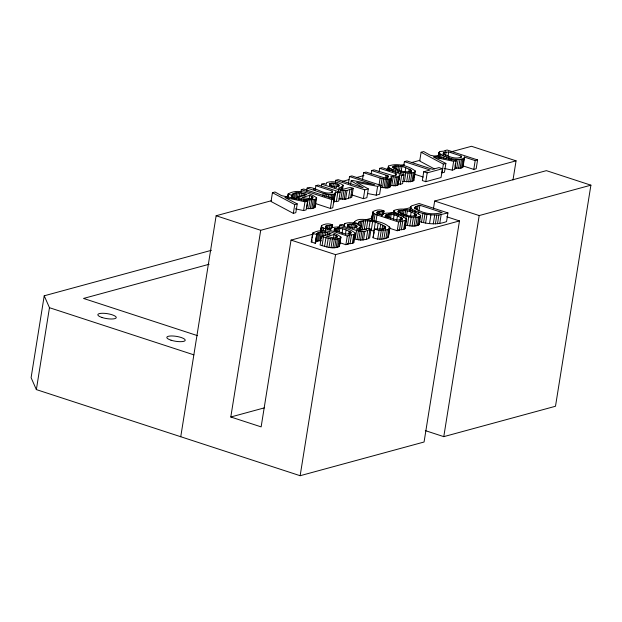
<?xml version="1.0" encoding="UTF-8"?>
<svg xmlns="http://www.w3.org/2000/svg" width="622" height="622" viewBox="0 0 622 622"><rect width="100%" height="100%" fill="white"/><g stroke="black" fill="none" stroke-linecap="round" stroke-linejoin="round"><path stroke-width="0.93" d="M411.422 170.576L411.406 170.964C405.319 173.281 397.613 170.366 392.396 167.131L392.404 166.735C398.484 164.441 406.213 167.334 411.422 170.576L411.142 172.333M321.372 185.892L321.66 184.135L324.039 183.49L326.371 184.244L326.667 182.573C332.016 180.745 338.679 182.044 343.196 185.247L342.535 186.507L338.43 188.186C343.624 191.623 348.452 185.558 353.218 188.357L351.811 197.158L345.638 199.227L339.068 198.853M344.044 225.872L344.767 223.547C350.054 221.743 356.639 223.026 361.102 226.183L360.449 227.434L356.39 229.09C361.53 232.496 366.304 226.494 371.007 229.261L369.616 237.962L366.311 239.454L360.472 240.076L355.178 239.206L356.569 230.505L339.814 225.086L339.394 227.699M385.632 227.217L385.026 228.282L381.706 229.059L374.436 229.005L373.044 237.705C377.741 239.727 383.891 239.921 388.322 237.169L389.901 227.668C384.357 221.759 374.918 221.09 367.291 219.558C363.061 219.55 356.865 218.275 354.12 222.365L358.684 223.858L358.56 222.513L359.174 221.735C367.843 219.208 378.534 222.046 385.632 227.217L385.352 228.958M454.674 168.049L460.117 168.235L462.504 167.575L463.102 166.486M477.587 159.947L475.192 160.6L464.307 157.047L464.424 158.26C456.392 161.331 445.772 157.778 439.015 152.95L439 152.343L440.516 151.441L445.749 150.99L444.886 150.617L447.125 150.003L477.587 159.947L476.18 168.756L473.785 169.409L462.9 165.856M211.433 250.301L44.216 295.8L31.1 377.694L36.356 389.597L300.146 475.713L424.064 442.009L459.471 220.927L446.752 216.775M36.356 389.597L49.472 307.703L44.216 295.8M180.745 436.745L216.137 215.748L271.324 200.735M313.395 234.02L291.034 240.1L261.139 426.879L230.801 416.997L260.704 230.295L516.066 160.834L512.994 179.983M307.571 201.054L281.587 195.666L275.017 191.996L272.452 192.688L271.044 201.497L293.327 213.354L295.823 212.67L297.23 203.868L284.915 197.524L304.99 201.753L307.571 201.054L306.164 209.855L303.575 210.563L295.364 208.829M287.504 197.586L288.072 194.064C296.29 188.668 309.383 192.322 316.66 197.882L315.113 207.313L311.847 208.588L306.685 208.627L308.1 199.817L314.654 199.491L315.859 199.048L316.66 197.882M287.916 197.096L288.476 193.574M291.601 198.402L292.394 194.297C296.601 191.358 302.331 193.263 306.879 194.468L297.021 197.151L296.741 198.908M291.796 197.983L292.394 194.297M292.356 198.099L293.055 193.691M293.483 198.465L294.33 193.185M294.509 199.102L295.497 192.944M293.327 213.354L294.735 204.545L297.23 203.868M295.815 198.978L296.803 192.812M297.526 197.205L298.233 192.804M298.739 199.561L299.019 197.804L297.021 197.151M299.236 196.428L299.804 192.906M300.877 192.315L301.297 189.671L303.692 189.018L334.154 198.97L331.759 199.615L301.297 189.671M300.9 196.645L301.468 193.123M301.258 200.323L301.546 198.566L299.019 197.804M302.782 196.093L303.202 193.458M303.583 200.898L303.863 199.141L301.546 198.566M304.726 195.666L305.005 193.901M306.685 190.736L307.105 188.093L309.499 187.44C316.645 187.836 325.057 195.658 332.28 192.159L332.226 191.032L315.898 185.698L315.191 190.099M303.575 210.563L304.99 201.753M305.752 201.31L306.032 199.553L308.1 199.817M308.994 199.794L309.702 195.386L312.874 197.127L312.532 198.185L309.702 198.76L302.175 197.438L309.702 195.386M308.605 208.751L310.013 199.95M311.358 198.923L311.785 196.28M310.308 208.743L311.723 199.934M312.594 198.885L312.874 197.127M311.847 208.588L313.255 199.779M313.247 208.292L314.654 199.491M314.444 207.849L315.859 199.048M311.241 241.974L312.633 233.273C320.765 227.932 333.703 231.54 340.895 237.036L339.363 246.359C333.423 249.601 326.122 246.763 320.089 245.021L321.488 236.321L331.231 233.67C326.737 232.48 321.069 230.591 316.909 233.499L315.206 243.264L311.241 241.974L312.166 240.994M311.645 241.484L311.925 239.742M312.205 238.008L313.037 232.783M322.849 195.969L323.277 193.325L307.105 188.093M315.206 243.264L316.909 233.499M315.346 243.225L316.17 241.6L317.562 232.9M316.17 241.6L317.43 241.095L318.822 232.395M324.731 196.451L325.15 193.807L323.277 193.325M317.43 241.095L318.588 240.862L319.98 232.154M320.532 231.298L321.652 225.514C324.964 223.687 329.209 223.189 332.646 224.962L332.226 227.574M320.82 230.739L321.652 225.514M320.913 231.034L321.364 226.074M326.519 196.809L326.947 194.173L325.15 193.807M318.588 240.862L319.871 240.73L321.263 232.029M321.838 230.832L322.398 227.349L321.613 226.68M329.419 185.48L329.699 183.723L331.993 183.132L337.085 183.871L339.161 185.348L335.491 187.222L329.419 185.247L329.699 183.723M328.222 197.057L328.641 194.414L334.053 194.212L335.476 193.356L335.336 192.05L337.769 192.843L340.164 192.19L318.293 185.053L315.898 185.698M321.706 238.109L322.678 232.022M330.165 186.009L330.585 183.366M323.323 230.692L323.743 228.08L322.398 227.349M329.66 198.06L330.22 194.538M331.433 186.654L331.993 183.132M322.064 245.667L323.456 236.959L321.488 236.321M323.533 236.469L324.233 232.123M325.687 227.706L325.967 225.965L332.646 224.962M325.228 231.485L325.648 228.88L323.743 228.08M331.091 198.068L331.65 194.546M331.946 192.789L332.226 191.032M332.995 186.654L333.563 183.132M325.322 235.816L325.874 232.333M326.449 228.266L326.869 225.654M315.579 203.596L330.352 208.424L331.759 199.615M324.56 246.421L325.951 237.713L323.456 236.959M332.226 198.846L332.925 194.437M327.677 228.857L328.237 225.382M335.219 182.969L335.647 180.326L338.166 179.641L363.287 187.844L351.135 180.916L350.575 184.439M334.558 187.782L335.266 183.381M327.172 235.272L327.592 232.667M333.205 199.499L334.053 194.212M329.155 229.534L329.847 225.18M335.336 192.05L332.747 207.771L330.352 208.424M326.853 246.988L328.245 238.28L325.951 237.713M333.579 202.648L335.569 192.758M336.525 187.393L337.085 183.871M329.1 234.852L329.38 233.11M330.702 229.409L331.402 225.055M338.127 186.157L338.415 184.4M332.101 227.613L332.521 225.001M328.991 247.393L330.391 238.692C333.781 239.058 337.8 239.758 340.763 237.658L340.895 237.036M334.068 202.166L333.928 200.852L336.354 201.645L337.769 192.843M338.772 186.654L339.06 184.889M338.189 192.252L338.609 189.609L321.66 184.135M331.036 247.657L332.428 238.957M338.609 189.609L340.483 190.052L338.749 200.992L336.354 201.645M334.341 230.56L334.62 228.818C340.156 227.357 346.718 229.487 351.22 232.644L350.093 233.631L345.754 234.082L333.89 230.21L334.62 228.818M341.043 189.71L341.462 187.074M333.462 238.055L334.014 234.58L337.155 236.29L336.813 237.34L334.022 237.915L326.573 236.601L334.014 234.58M334.994 231.135L335.413 228.523M342.108 189.15L342.535 186.507M332.933 247.789L334.325 239.081M340.848 199.149L342.255 190.348L347.053 190.418L353.218 188.357M335.934 230.949L336.354 228.336M342.489 189.648L343.196 185.247M335.655 238.07L336.074 235.458M336.844 231.742L337.404 228.258M334.62 247.774L336.012 239.073M342.559 199.304L343.974 190.495M336.875 238.032L337.155 236.29M338.01 231.781L338.562 228.297M336.137 247.618L337.528 238.918M344.191 199.32L345.599 190.519M300.146 475.713L335.553 254.631L459.471 220.927M339.285 231.92L339.837 228.437M337.513 247.331L338.912 238.63M345.638 199.227L347.053 190.418M348.413 183.591L349.541 176.547L351.897 175.909L381.053 185.426L379.638 194.227L376.201 195.168L367.625 193.528M338.702 246.895L340.102 238.187M339.239 244.158L339.519 242.417M339.363 246.359L340.763 237.658M342.038 233.382L342.738 229.036M348.468 198.667L349.875 189.865M344.487 225.288L344.767 223.547M350.559 197.889L351.966 189.08M345.404 234.362L346.104 230.016M347.48 226.424L347.76 224.682L350.03 224.099L355.069 224.83L357.114 226.291L353.49 228.142L347.488 226.183L347.76 224.682M348.227 226.944L348.639 224.332M345.879 244.695L347.278 235.995L349.502 235.388L348.11 244.088L345.879 244.695L339.495 242.611M349.471 227.574L350.03 224.099M348.779 233.786L349.199 231.182M349.805 234.315L350.225 231.703M351.026 227.582L351.578 224.099M350.614 233.934L350.894 232.2M348.11 244.088L347.317 243.754L350.054 243.684L351.453 234.984L354.695 234.222L355.325 233.164C348.996 228.204 338.702 225.296 330.881 228.103L330.888 229.23L326.775 227.792L325.314 226.665L325.967 225.965M352.565 228.694L353.265 224.348M354.151 223.516L354.431 221.774M354.509 228.313L355.069 224.83M362.478 179.766L363.606 172.722L366 172.069L383.844 177.659L386.557 177.783L388.26 176.959L388.004 175.824L371.684 170.529L371.116 174.051M350.054 243.684L352.347 243.295L353.739 234.595M352.347 243.295L353.296 242.93L354.695 234.222M355.955 227.963L356.375 225.351M353.296 242.93L353.832 242.44L355.325 233.164M356.733 227.574L357.012 225.84M358.614 225.218L359.174 221.735M363.388 198.651L364.795 189.85L368.302 188.894L366.887 197.695L363.388 198.651L351.539 194.787M357.028 239.641L358.42 230.941L356.569 230.505M358.972 230.607L359.392 227.994M359.928 226.276L360.768 221.059M360.029 230.047L360.449 227.434M358.785 239.929L360.177 231.228L364.912 231.306L371.007 229.261M360.402 230.537L361.102 226.183M360.48 230.334L362.105 220.802M360.472 240.076L361.864 231.376M360.706 229.502L362.338 229.386L363.738 220.686M362.09 240.1L363.481 231.4M362.338 229.386L364.235 229.409L365.627 220.709M363.52 240.006L364.912 231.306M367.734 220.888L366.335 229.588L364.235 229.409M366.311 239.454L367.703 230.754M368.838 229.059L370.09 221.23M368.38 238.685L369.771 229.977M371.311 220.81L372.99 211.55C376.294 209.723 380.54 209.225 383.984 211.006L383.564 213.61M379.195 171.851L379.762 168.329L382.157 167.676L404.02 174.821L402.613 183.622L400.218 184.275L397.792 183.482L397.792 185.177L395.514 185.784L390.212 185.442M371.731 219.379L372.85 212.421M371.692 220.553L372.702 212.11M376.201 195.168L377.608 186.359L381.053 185.426M372.617 220.343L373.729 213.385L372.943 212.716M372.609 221.72L371.217 230.42L373.908 231.096L375.307 222.388M379.008 185.115L380.135 178.071L363.606 172.722M373.962 221.074L375.074 214.116L373.729 213.385M380.135 178.071L382.048 178.561L380.641 187.362L387.864 187.93L390.134 186.802L391.541 178.001L390.841 176.508L396.929 176.982L399.2 176.376L399.2 174.673L401.625 175.466L404.02 174.821M374.079 232.426L373.044 237.705M374.358 230.684L374.638 228.943M377.025 213.743L377.305 212.009L383.984 211.006M375.867 221.875L376.986 214.917L375.074 214.116M377.787 214.302L378.207 211.69M382.382 187.704L383.79 178.903L382.048 178.561M379.148 214.022L379.568 211.418M377.204 229.347L378.176 223.259M384.007 187.93L385.422 179.128L389.271 179.128L391.541 178.001M385.648 177.869L386.075 175.225M380.625 214.699L381.185 211.216M387.801 170.156L388.509 166.035C397.007 162.785 408.405 165.693 415.395 171.066L413.855 180.473L410.466 181.733L402.768 181.469M387.801 170.436L388.509 166.035M386.752 178.219L387.179 175.575M385.461 188.046L386.868 179.237M388.322 169.962L388.369 166.634M377.671 239.213L379.062 230.513L387.288 229.728L388.851 229.16L389.901 227.668M387.584 178.467L388.004 175.824M379.879 229.37L380.711 224.153M381.939 215.881L382.732 211.091M389.224 170.708L389.644 168.072L388.742 167.318M386.744 188.038L388.151 179.237M383.3 214.52L383.852 211.037M387.864 187.93L389.271 179.128M379.879 239.182L381.27 230.482M390.795 170.622L391.082 168.857L389.644 168.072M382.048 229.362L382.748 225.016M388.851 187.727L390.258 178.926M389.776 187.331L391.184 178.53M385.135 217L385.415 215.259C390.841 212.833 397.948 215.624 402.551 218.68L401.431 219.667L397.085 220.118L385.228 216.246L385.415 215.259M390.702 181.733L390.134 186.802M390.981 179.976L391.401 177.332M381.846 239.081L383.238 230.381M393.236 167.878L393.524 166.121M392.762 171.454L393.042 169.697L391.082 168.857M383.696 229.308L384.256 225.825M385.679 216.596L385.951 214.854M386.332 217.171L386.744 214.559M394.115 168.562L394.535 165.926M384.932 228.297L385.212 226.556M391.79 185.706L393.197 176.905M387.265 216.985L387.685 214.372M383.914 238.848L385.313 230.14M395.149 169.363L395.709 165.841M395.258 172.333L395.538 170.576L393.042 169.697M388.175 217.778L388.734 214.295M393.812 185.854L395.219 177.045M396.478 169.402L397.046 165.88M395.802 175.42L396.09 173.662L379.762 168.329M385.897 238.436L387.288 229.728M389.341 217.817L389.901 214.333M397.823 170.428L398.531 166.027M395.514 185.784L396.929 176.982M387.452 237.861L388.851 229.16M390.476 218.827L391.176 214.473M388.999 229.386L389.419 226.781M397.963 173.157L398.243 171.392L395.538 170.576M388.322 237.169L389.714 228.468M396.929 185.535L398.337 176.726M399.456 170.7L400.164 166.299M397.792 185.177L399.2 176.376M398.134 184.159L399.549 175.35M393.407 214.481L394.107 210.407C402.504 207.188 413.77 210.073 420.682 215.375L419.15 224.674C414.928 227.248 409.494 225.778 404.906 225.055M398.166 184.718L399.573 175.917M393.547 213.89L394.107 210.407M393.92 214.287L393.959 210.998M400.568 173.81L400.856 172.053L398.243 171.392M393.376 219.418L394.068 215.072M401.206 171.081L401.913 166.68M394.947 214.155L395.227 212.413L394.332 211.674M400.218 184.275L401.625 175.466M403.701 166.027L404.409 161.627L406.936 160.935L432.64 169.332L439.008 167.598L442.452 168.725L441.045 177.527L425.782 181.678L422.338 180.551L423.745 171.75L430.113 170.016L404.409 161.627M396.362 214.94L396.642 213.198L395.227 212.413M402.947 175.194L403.375 172.551L400.856 172.053M396.743 220.398L397.435 216.052M398.049 212.506L398.329 210.765C404.487 209.326 411.64 211.542 416.756 214.893L416.732 215.282C410.714 217.568 403.103 214.691 397.94 211.488L398.329 210.765M398.64 213.105L399.06 210.493M405.077 172.193L405.777 167.792M398.305 215.764L398.585 214.022L396.642 213.198M404.386 181.694L405.801 172.885L411.873 172.932L414.61 172.185L415.395 171.066M399.643 212.911L400.063 210.298M397.217 230.731L398.609 222.031L400.84 221.424L399.441 230.124L397.217 230.731L389.916 228.352M400.661 213.696L401.221 210.22M399.977 220.693L400.529 217.218M406.648 181.873L408.055 173.064M401.843 214.606L402.535 210.252M408.809 171.711L409.229 169.067M401.276 219.48L401.555 217.747M401.952 219.97L402.232 218.236M409.929 172.263L410.357 169.627M403.313 214.753L404.012 210.399M408.677 181.881L410.085 173.079M399.441 230.124L398.655 229.79L401.392 229.72L402.784 221.02L406.026 220.258L406.656 219.201C400.335 214.24 390.041 211.332 382.211 214.139L382.227 215.266L378.114 213.828L376.644 212.701L377.305 212.009M403.445 217.443L403.725 215.702L398.585 214.022M410.8 171.89L411.08 170.125M404.922 215.018L405.622 210.664M410.466 181.733L411.873 172.932M401.392 229.72L403.686 229.331L405.077 220.631M405.886 218.967L406.306 216.355L403.725 215.702M406.656 215.391L407.348 211.045M412.021 181.422L413.436 172.621M403.686 229.331L404.634 228.966L406.29 218.563M404.634 228.966L405.171 228.476L406.656 219.201M413.195 180.994L414.61 172.185M413.887 177.418L414.174 175.661M407.402 225.545L408.794 216.845L406.306 216.355M409.914 210.726L410.473 207.25L411.523 205.859L419.127 203.518L447.941 212.926L446.542 221.626C437.942 224.814 428.496 224.278 419.827 221.657M410.061 210.835L410.761 206.481M410.613 210.982L411.025 208.37L410.473 207.25M410.473 216.495L411.173 212.141M444.022 168.391L452.233 170.125L454.822 169.425L456.229 160.616L430.245 155.228L423.668 151.558L421.11 152.258L419.694 161.059L434.265 168.811M409.797 225.879L411.189 217.179L417.199 217.226L419.897 216.487L420.682 215.375M412.355 211.363L412.635 209.622L411.025 208.37M414.625 208.961L415.519 206.706L419.92 205.268L442.156 212.53C433.169 215.181 421.918 213.641 414.75 207.818L414.905 207.219M412.028 226.058L413.428 217.358M415.239 208.448L415.519 206.706M414.166 216.013L414.586 213.4M414.944 212.677L415.224 210.936L412.635 209.622M416.001 209.723L416.561 206.24M415.278 216.565L415.698 213.952M414.034 226.074L415.426 217.366M416.134 216.192L416.413 214.45M417.323 210.135L418.023 205.789M415.807 225.926L417.199 217.226M418.443 213.968L418.723 212.234L415.224 210.936M418.948 211.356L419.92 205.268M417.346 225.615L418.738 216.915M418.505 225.187L419.897 216.487M425.782 181.678L427.19 172.877L442.452 168.725M421.498 222.147L422.898 213.447L418.723 212.234M423.551 222.629L424.95 213.929L422.898 213.447M425.588 223.034L426.98 214.333L424.95 213.929M438.292 156.744L439 152.343M438.308 157.35L439.015 152.95M439.218 153.595L439.497 151.838M438.837 158.066L439.544 153.657M440.003 157.957L440.57 154.435M429.53 223.601L430.922 214.901L438.914 215.01L447.941 212.926M433.441 208.689L434.669 201.03L546.38 170.646L590.9 185.177L555.493 406.259L443.781 436.644L425.3 430.611M441.643 157.887L442.071 155.243M443.261 154.435L443.54 152.67L448.687 151.947L461.213 156.036L461.182 157.117C455.537 159.691 447.995 156.534 443.097 153.385L443.54 152.67M443.999 154.155L444.287 152.398M443.618 158.719L444.038 156.075M433.277 223.866L434.677 215.165M445.881 163.43L443.385 164.107L441.978 172.916L444.473 172.232L445.881 163.43L433.565 157.094L453.64 161.323L456.229 160.616M445.546 155.593L446.106 152.071M435.4 223.858L436.792 215.158M446.199 158.703L446.487 156.938M447.98 156.347L448.687 151.947M437.515 223.718L438.914 215.01M448.773 159.489L449.053 157.724M439.762 223.376L441.153 214.676M451.23 160.134L451.51 158.369M452.233 170.125L453.64 161.323M454.962 166.284L455.382 163.648M455.662 161.883L456.089 159.248M456.735 168.267L458.142 159.465M458.546 168.329L459.953 159.52M460.933 157.801L461.213 156.036M460.117 168.235L461.524 159.426M461.438 167.987L462.846 159.178M462.504 167.575L464.307 157.047M463.009 167.061L464.51 157.677M473.785 169.409L475.192 160.6M443.781 436.644L479.189 215.562L590.9 185.177M353.832 242.44L353.56 241.227M405.171 228.476L405.264 227.901M315.113 207.313L314.849 205.968M413.855 180.473L413.607 179.175M419.15 224.674L418.909 223.399M371.684 170.529L374.079 169.876L392.91 175.598L396.051 175.14L396.09 173.662M285.358 196.917L288.165 196.155M313.418 189.282L315.292 188.777M342.419 181.399L348.965 179.618M356.445 177.581L363.932 175.544M386.379 169.441L388.252 168.927M400.412 165.623L404.152 164.605M411.632 162.567L420.052 160.282M434.086 156.464L438.759 155.189M450.919 151.885L471.499 146.287L516.066 160.834M351.135 180.916L352.666 180.504L374.662 184.75L349.541 176.547M339.814 225.086L342.17 224.449L344.471 225.203L344.324 224.13M337.622 227.427L339.488 226.921M352.526 223.376L354.392 222.863M365.573 219.823L372.096 218.05M388.867 213.486L394.457 211.97M403.771 209.435L411.228 207.406M209.116 264.264L83.527 298.443L197.563 335.67M230.801 416.997L264.342 407.869M402.784 221.02L400.047 221.082L400.84 221.424M351.453 234.984L348.717 235.046L349.502 235.388M319.871 240.73L321.286 240.722M403.375 172.551L405.801 172.885M383.79 178.903L385.422 179.128M408.794 216.845L411.189 217.179M326.947 194.173L328.641 194.414M426.98 214.333L430.922 214.901M340.483 190.052L342.255 190.348M358.42 230.941L360.177 231.228M303.863 199.141L306.032 199.553M328.245 238.28L330.391 238.692M377.608 186.359L356.639 182.355L368.302 188.894M423.745 171.75L427.19 172.877M414.936 174.323L423.201 177.021M434.669 201.03L479.189 215.562M335.647 180.326L364.795 189.85M398.609 222.031L376.986 214.917M288.072 194.064L292.083 195.378L292.169 194.88M374.436 229.005L379.062 230.513M347.278 235.995L325.648 228.88M312.633 233.273L316.598 234.564L316.684 234.074M291.034 240.1L335.553 254.631M216.137 215.748L260.704 230.295M49.472 307.703L193.862 354.843M421.11 152.258L443.385 164.107M272.452 192.688L294.735 204.545M102.062 317.515A9.322 2.488 9.1 0 0 116.26 317.624A9.322 2.488 9.1 0 0 102.855 313.27A9.322 2.488 9.1 0 0 102.062 317.515M170.996 340.187A9.322 2.488 9.1 0 0 185.216 340.327A9.322 2.488 9.1 0 0 171.843 335.958A9.322 2.488 9.1 0 0 170.996 340.187"/></g></svg>
